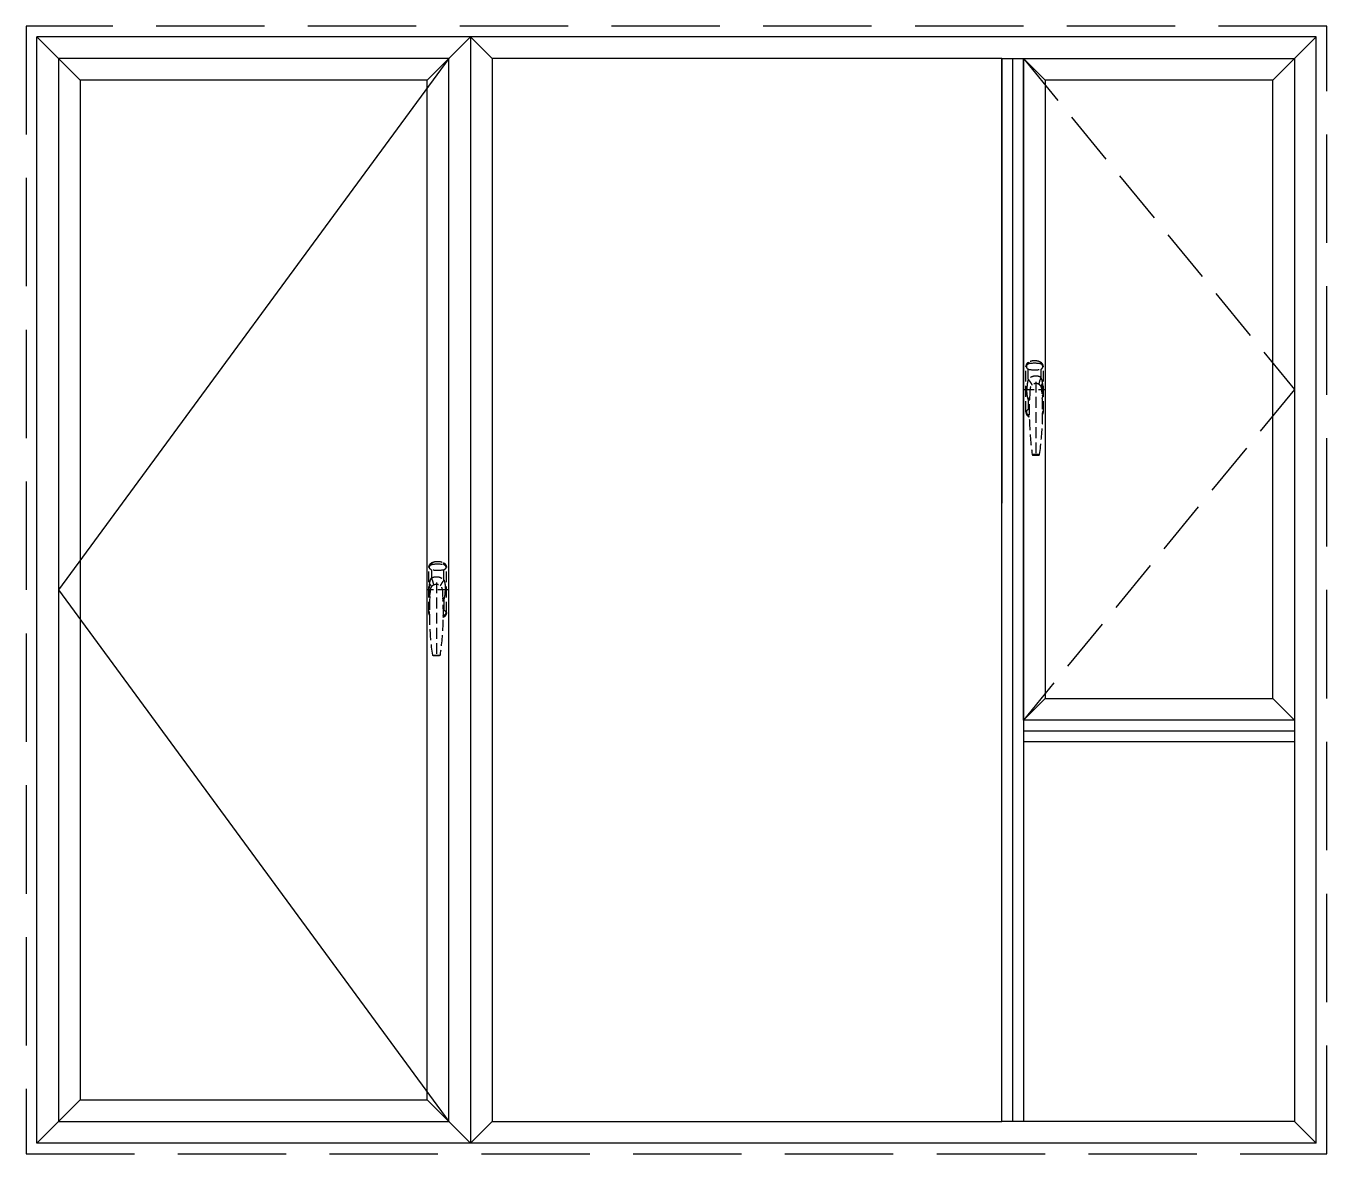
# Model space of a CAD drawing. Header units: millimetres. Extents: x 0 to 3000, y 0 to 2600.
import ezdxf

# ---------------------------------------------------------------- set-up
doc = ezdxf.new("R2010")
doc.units = ezdxf.units.MM
doc.linetypes.add('DASH', pattern=[0.35, 0.25, -0.1])
for name, color, linetype in [('Sunac_Gridline_Glass', 134, 'Continuous'), ('Sunac_HardWare', 13, 'Continuous'), ('Sunac_Refline', 1, 'Continuous'), ('Sunac_Wall', 2, 'DASH')]:
    doc.layers.add(name, color=color, linetype=linetype)

# ---------------------------------------------------------------- blocks, each defined once
blk = doc.blocks.new('zs')
at = {"layer": 'Sunac_HardWare', "linetype": 'DASH', "ltscale": 100}
for p, q in [((-44.5, -52), (-44.5, 52)), ((-38.8, 23.2), (-38.8, 46.6)), ((-9.7, 46.6), (-9.7, 27.5)), ((-4, -52), (-4, 52)), ((-50, 0), (0, 0)), ((-21.2, 17.6), (-21.2, -151.5)), ((-21.2, 4.5), (-21.2, -6.9)), ((-38.8, -23.2), (-38.8, -46.6)), ((-12.8, -150.2), (-29.7, -150.2)), ((-28.2, -151.5), (-14.3, -151.5))]:
    blk.add_line(p, q, dxfattribs=at)
for centre, radius, start, end in [((-32.5, 52), 12, 117.2796, 180), ((-24.2, -0.9), 61.1, 76.5803, 103.4197), ((-24.2, 36), 30, 62.7204, 117.2796), ((-16, 52), 12, 0, 62.7204), ((-37, 52.5), 6.15, 103.4197, 256.5803), ((-24.2, 105.9), 61.1, 256.5803, 283.4197), ((-11.5, 52.5), 6.15, 283.4197, 76.5803), ((674.3, -51.1), 710.9, 175.7976, 188.0138), ((-21.2, 0), 13.5, 4.2024, 175.7976), ((-716.7, -51.1), 710.9, 351.9862, 4.2024), ((-32.5, -52), 12, 180, 242.7204), ((-37, -52.5), 6.15, 103.4197, 256.5803), ((-24.2, -105.9), 61.1, 101.671, 103.4197), ((-24.2, 0.9), 61.1, 256.5803, 258.3531), ((-11.5, -52.5), 6.15, 335.9077, 23.8655), ((-16, -52), 12, 327.1977, 0), ((-24.2, -36), 30, 242.7204, 245.8599), ((-28.2, -150), 1.5, 188.0138, 270), ((-14.3, -150), 1.5, 270, 351.9862)]:
    blk.add_arc(centre, radius, start, end, dxfattribs=at)
for points in [[(-38, 62.7), (-38, 62.5), (-38, 62.1), (-37.8, 61.6), (-37.5, 60.8), (-37.4, 60.4)], [(-37.4, 60.4), (-37.2, 59.9), (-36.7, 58.9)], [(-11.1, 60.4), (-11.3, 59.9), (-11.8, 58.9)], [(-10.5, 62.7), (-10.4, 62.5), (-10.5, 62.1), (-10.7, 61.6), (-11, 60.8), (-11.1, 60.4)], [(-44.5, 52), (-44.4, 52.2), (-44.1, 52.4), (-43.7, 52.6), (-43.1, 52.8)], [(-9.7, 27.5), (-11.7, 28.6), (-13.7, 29.4), (-15.8, 30), (-18, 30.5), (-20.1, 30.7), (-22.3, 30.7), (-24.5, 30.5), (-26.7, 30.1), (-28.9, 29.5), (-31, 28.6), (-33.1, 27.6), (-35.1, 26.3), (-37, 24.8), (-38.8, 23.2)], [(-4, 52), (-4.1, 52.2), (-4.3, 52.4), (-4.8, 52.6), (-5.4, 52.8)], [(-38.8, 23.2), (-39.4, 21.4), (-39.9, 19.5), (-40.4, 17.4), (-40.8, 15.3), (-41.1, 13.1), (-41.4, 10.8), (-41.6, 8.6), (-41.8, 6.4), (-41.9, 4.2), (-42, 2.1), (-42, 0)], [(-38.8, -23.2), (-39.4, -21.4), (-39.9, -19.5), (-40.4, -17.4), (-40.8, -15.3), (-41.1, -13.1), (-41.4, -10.8), (-41.6, -8.6), (-41.8, -6.4), (-41.9, -4.2), (-42, -2.1), (-42, 0)], [(-38.8, 23.2), (-36.9, 20.5), (-35.1, 18), (-33.5, 15.6), (-32.2, 13.4), (-31.1, 11.5), (-30.4, 9.9)], [(-9.7, 27.5), (-11, 24.3), (-12.1, 21.2), (-13.1, 18.3), (-13.8, 15.7), (-14.3, 13.5), (-14.5, 11.7)], [(-5.7, 13.8), (-6, 15.8), (-6.3, 17.7), (-6.6, 19.4), (-7, 21.1), (-7.5, 22.6), (-8, 24), (-8.5, 25.3), (-9.1, 26.4), (-9.7, 27.5)], [(-5.7, 13.8), (-7.3, 11.9), (-8.4, 10.1), (-9, 8.4), (-9.2, 6.8), (-8.9, 5.4)], [(-4.9, 0), (-4.9, 1.9), (-5, 4), (-5.1, 6.2), (-5.2, 8.6), (-5.4, 11.1), (-5.7, 13.8)], [(-4.9, 0), (-4.9, -1.9), (-5, -4), (-5.1, -6.2), (-5.2, -8.6), (-5.4, -11.1), (-5.7, -13.8)], [(-44.5, -52), (-44.4, -52.2), (-44.1, -52.4), (-43.7, -52.6), (-43.1, -52.8)], [(-37.4, -60.4), (-37.2, -59.9), (-36.7, -58.9)], [(-4, -52), (-4.1, -52.2), (-4.3, -52.4), (-4.8, -52.6), (-5.4, -52.8)], [(-38, -62.7), (-38, -62.5), (-38, -62.1), (-37.8, -61.6), (-37.5, -60.8), (-37.4, -60.4)]]:
    blk.add_spline(points, degree=3, dxfattribs=at)
for points, knots in [([(-38.8, -23.2), (-38.2, -22.3), (-37.2, -21), (-36.2, -19.6), (-35.9, -19.2)], [0, 0, 0, 0, 2.20078, 3.297346, 3.297346, 3.297346, 3.297346]), ([(-36.2, -25.6), (-36.5, -25.3), (-37.4, -24.6), (-38.2, -23.7), (-38.8, -23.2)], [18.819968, 18.819968, 18.819968, 18.819968, 19.570774, 21.20105, 21.20105, 21.20105, 21.20105]), ([(-5.7, -13.8), (-5.8, -14.5), (-5.9, -15.8), (-6.2, -17.6), (-6.5, -18.7), (-6.6, -19.2)], [0, 0, 0, 0, 1.320348, 2.58877, 3.659728, 3.659728, 3.659728, 3.659728])]:
    blk.add_open_spline(points, degree=3, knots=knots, dxfattribs=at)
blk.add_open_spline([(-5.7, -13.8), (-6.1, -13.3), (-6.5, -12.9), (-6.9, -12.4)], degree=3, dxfattribs=at)

msp = doc.modelspace()

# ---------------------------------------------------------------- linework, layer by layer
at = {"layer": 'Sunac_Gridline_Glass'}
for p, q in [((25, 2575), (125, 2475)), ((1025, 2575), (925, 2475)), ((1075, 2525), (1025, 2575)), ((2975, 2575), (2875, 2475)), ((2250, 2525), (2250, 1500.1)), ((2350, 2475), (2300, 2525)), ((2300, 2525), (2300, 75)), ((2350, 1050), (2300, 1000)), ((2925, 1000), (2875, 1050)), ((2925, 950), (2300, 950)), ((1025, 25), (925, 125)), ((1075, 75), (1025, 25)), ((2925, 75), (2975, 25))]:
    msp.add_line(p, q, dxfattribs=at)
at = {"layer": 'Sunac_Gridline_Glass', "ltscale": 10}
for p, q in [((2975, 2575), (25, 2575)), ((25, 25), (25, 2575)), ((1025, 2575), (1025, 25)), ((2975, 25), (2975, 2575)), ((2250, 2525), (2300, 2525)), ((2925, 1000), (2925, 75)), ((125, 125), (25, 25)), ((2925, 75), (2250, 75)), ((2975, 25), (25, 25))]:
    msp.add_line(p, q, dxfattribs=at)
at = {"layer": 'Sunac_Gridline_Glass'}
for points in [[(975, 2525), (75, 2525), (75, 75), (975, 75)], [(2250, 2525), (1075, 2525), (1075, 75), (2250, 75)], [(925, 2475), (125, 2475), (125, 125), (925, 125)], [(2875, 2475), (2350, 2475), (2350, 1050), (2875, 1050)]]:
    msp.add_lwpolyline(points, close=True, dxfattribs=at)
for points in [[(975, 2525), (75, 1300), (975, 75)], [(2925, 2525), (2925, 1000), (2300, 1000), (2300, 2525), (2925, 2525)]]:
    msp.add_lwpolyline(points, dxfattribs=at)
at = {"layer": 'Sunac_Gridline_Glass', "linetype": 'DASH', "ltscale": 500}
msp.add_lwpolyline([(2300, 2525), (2925, 1762.5), (2300, 1000)], dxfattribs=at)
at = {"layer": 'Sunac_Refline', "ltscale": 10}
for p, q in [((2275, 2525), (2275, 75)), ((2300, 975), (2925, 975))]:
    msp.add_line(p, q, dxfattribs=at)
at = {"layer": 'Sunac_Wall', "linetype": 'DASH', "ltscale": 1000}
msp.add_lwpolyline([(0, 0), (3000, 0), (3000, 2600), (0, 2600)], close=True, dxfattribs=at)

# ---------------------------------------------------------------- block references
msp.add_blockref('zs', (2350, 1762.5))
at = {"extrusion": (0, 0, -1), "zscale": -1}
msp.add_blockref('zs', (-925, 1300), dxfattribs=at)

doc.saveas('drawing.dxf')
